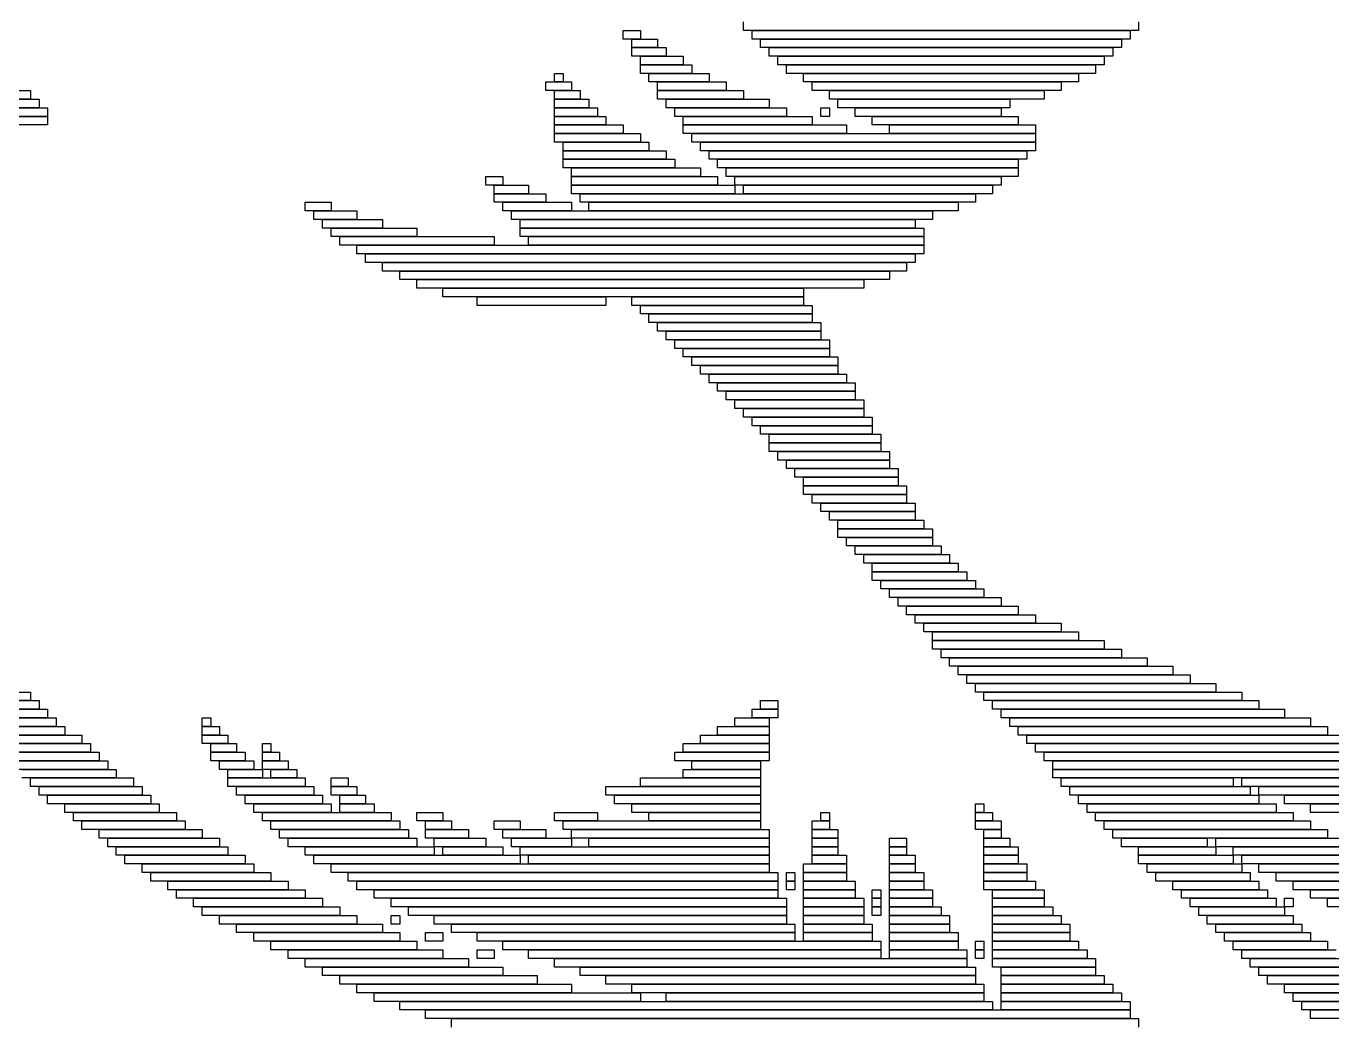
# Model space of a CAD drawing. Extents: x 278 to 746, y 302 to 723.
# Drawn here: x 489.5 to 641.5, y 404.5 to 520.5 of the extents above; entities that cross this region are included whole.
import ezdxf

# ---------------------------------------------------------------- set-up
doc = ezdxf.new("R2010")
doc.units = 0

msp = doc.modelspace()

# ---------------------------------------------------------------- linework, layer by layer
for p, q in [((559, 520), (561, 520)), ((559, 519), (559, 520)), ((561, 520), (561, 519)), ((573, 520), (573, 521)), ((619, 520), (573, 520)), ((574, 520), (618, 520)), ((574, 519), (574, 520)), ((618, 520), (618, 519)), ((619, 521), (619, 520)), ((561, 519), (559, 519)), ((560, 519), (563, 519)), ((560, 518), (560, 519)), ((563, 519), (563, 518)), ((618, 519), (574, 519)), ((575, 519), (617, 519)), ((575, 518), (575, 519)), ((617, 519), (617, 518)), ((563, 518), (560, 518)), ((560, 518), (564, 518)), ((560, 517), (560, 518)), ((564, 517), (560, 517)), ((561, 517), (566, 517)), ((561, 516), (561, 517)), ((564, 518), (564, 517)), ((566, 517), (566, 516)), ((617, 518), (575, 518)), ((576, 518), (616, 518)), ((576, 517), (576, 518)), ((616, 517), (576, 517)), ((577, 517), (615, 517)), ((577, 516), (577, 517)), ((615, 517), (615, 516)), ((616, 518), (616, 517)), ((566, 516), (561, 516)), ((561, 516), (567, 516)), ((561, 515), (561, 516)), ((567, 516), (567, 515)), ((615, 516), (577, 516)), ((578, 516), (614, 516)), ((578, 515), (578, 516)), ((614, 516), (614, 515)), ((550, 514), (553, 514)), ((550, 513), (550, 514)), ((551, 515), (552, 515)), ((551, 514), (551, 515)), ((552, 514), (551, 514)), ((552, 515), (552, 514)), ((553, 514), (553, 513)), ((567, 515), (561, 515)), ((562, 515), (569, 515)), ((562, 514), (562, 515)), ((569, 514), (562, 514)), ((563, 514), (571, 514)), ((563, 513), (563, 514)), ((569, 515), (569, 514)), ((571, 514), (571, 513)), ((614, 515), (578, 515)), ((580, 515), (612, 515)), ((580, 514), (580, 515)), ((612, 514), (580, 514)), ((581, 514), (610, 514)), ((581, 513), (581, 514)), ((610, 514), (610, 513)), ((612, 515), (612, 514)), ((415, 513), (490, 513)), ((490, 513), (490, 512)), ((553, 513), (550, 513)), ((551, 513), (554, 513)), ((551, 512), (551, 513)), ((554, 513), (554, 512)), ((571, 513), (563, 513)), ((563, 513), (573, 513)), ((563, 512), (563, 513)), ((573, 513), (573, 512)), ((610, 513), (581, 513)), ((583, 513), (608, 513)), ((583, 512), (583, 513)), ((608, 513), (608, 512)), ((490, 512), (415, 512)), ((416, 512), (491, 512)), ((491, 511), (416, 511)), ((418, 511), (492, 511)), ((491, 512), (491, 511)), ((492, 511), (492, 510)), ((554, 512), (551, 512)), ((551, 512), (555, 512)), ((551, 511), (551, 512)), ((555, 511), (551, 511)), ((551, 511), (556, 511)), ((551, 510), (551, 511)), ((555, 512), (555, 511)), ((556, 511), (556, 510)), ((573, 512), (563, 512)), ((564, 512), (576, 512)), ((564, 511), (564, 512)), ((576, 511), (564, 511)), ((565, 511), (578, 511)), ((565, 510), (565, 511)), ((576, 512), (576, 511)), ((578, 511), (578, 510)), ((582, 511), (583, 511)), ((582, 510), (582, 511)), ((608, 512), (583, 512)), ((583, 511), (583, 510)), ((584, 512), (604, 512)), ((584, 511), (584, 512)), ((604, 511), (584, 511)), ((586, 511), (603, 511)), ((586, 510), (586, 511)), ((603, 511), (603, 510)), ((604, 512), (604, 511)), ((492, 510), (418, 510)), ((420, 510), (492, 510)), ((492, 510), (492, 509)), ((556, 510), (551, 510)), ((551, 510), (557, 510)), ((551, 509), (551, 510)), ((557, 510), (557, 509)), ((578, 510), (565, 510)), ((566, 510), (581, 510)), ((566, 509), (566, 510)), ((581, 510), (581, 509)), ((583, 510), (582, 510)), ((603, 510), (586, 510)), ((588, 510), (605, 510)), ((588, 509), (588, 510)), ((605, 510), (605, 509)), ((492, 509), (420, 509)), ((557, 509), (551, 509)), ((551, 509), (559, 509)), ((551, 508), (551, 509)), ((559, 508), (551, 508)), ((551, 508), (561, 508)), ((551, 507), (551, 508)), ((559, 509), (559, 508)), ((561, 508), (561, 507)), ((581, 509), (566, 509)), ((566, 509), (585, 509)), ((566, 508), (566, 509)), ((585, 508), (566, 508)), ((567, 508), (607, 508)), ((567, 507), (567, 508)), ((585, 509), (585, 508)), ((605, 509), (588, 509)), ((590, 509), (607, 509)), ((590, 508), (590, 509)), ((607, 508), (590, 508)), ((607, 509), (607, 508)), ((607, 508), (607, 507)), ((561, 507), (551, 507)), ((552, 507), (562, 507)), ((552, 506), (552, 507)), ((562, 507), (562, 506)), ((607, 507), (567, 507)), ((568, 507), (607, 507)), ((568, 506), (568, 507)), ((607, 507), (607, 506)), ((562, 506), (552, 506)), ((552, 506), (564, 506)), ((552, 505), (552, 506)), ((564, 505), (552, 505)), ((552, 505), (565, 505)), ((552, 504), (552, 505)), ((564, 506), (564, 505)), ((565, 505), (565, 504)), ((607, 506), (568, 506)), ((569, 506), (606, 506)), ((569, 505), (569, 506)), ((606, 505), (569, 505)), ((570, 505), (605, 505)), ((570, 504), (570, 505)), ((605, 505), (605, 504)), ((606, 506), (606, 505)), ((565, 504), (552, 504)), ((553, 504), (568, 504)), ((553, 503), (553, 504)), ((568, 504), (568, 503)), ((605, 504), (570, 504)), ((571, 504), (605, 504)), ((571, 503), (571, 504)), ((605, 504), (605, 503)), ((543, 503), (545, 503)), ((543, 502), (543, 503)), ((545, 502), (543, 502)), ((544, 502), (548, 502)), ((544, 501), (544, 502)), ((545, 503), (545, 502)), ((548, 502), (548, 501)), ((568, 503), (553, 503)), ((553, 503), (570, 503)), ((553, 502), (553, 503)), ((570, 502), (553, 502)), ((553, 502), (572, 502)), ((553, 501), (553, 502)), ((570, 503), (570, 502)), ((605, 503), (571, 503)), ((572, 503), (603, 503)), ((572, 502), (572, 503)), ((603, 502), (572, 502)), ((572, 502), (572, 501)), ((573, 502), (602, 502)), ((573, 501), (573, 502)), ((602, 502), (602, 501)), ((603, 503), (603, 502)), ((548, 501), (544, 501)), ((544, 501), (550, 501)), ((544, 500), (544, 501)), ((550, 501), (550, 500)), ((572, 501), (553, 501)), ((554, 501), (600, 501)), ((554, 500), (554, 501)), ((602, 501), (573, 501)), ((600, 501), (600, 500)), ((522, 500), (525, 500)), ((522, 499), (522, 500)), ((525, 499), (522, 499)), ((523, 499), (528, 499)), ((523, 498), (523, 499)), ((525, 500), (525, 499)), ((528, 499), (528, 498)), ((550, 500), (544, 500)), ((545, 500), (553, 500)), ((545, 499), (545, 500)), ((553, 499), (545, 499)), ((546, 499), (595, 499)), ((546, 498), (546, 499)), ((553, 500), (553, 499)), ((600, 500), (554, 500)), ((555, 500), (598, 500)), ((555, 499), (555, 500)), ((598, 499), (555, 499)), ((595, 499), (595, 498)), ((598, 500), (598, 499)), ((528, 498), (523, 498)), ((524, 498), (531, 498)), ((524, 497), (524, 498)), ((531, 498), (531, 497)), ((595, 498), (546, 498)), ((547, 498), (593, 498)), ((547, 497), (547, 498)), ((593, 498), (593, 497)), ((531, 497), (524, 497)), ((525, 497), (535, 497)), ((525, 496), (525, 497)), ((535, 496), (525, 496)), ((526, 496), (544, 496)), ((526, 495), (526, 496)), ((535, 497), (535, 496)), ((544, 496), (544, 495)), ((593, 497), (547, 497)), ((547, 497), (594, 497)), ((547, 496), (547, 497)), ((594, 496), (547, 496)), ((548, 496), (594, 496)), ((548, 495), (548, 496)), ((594, 497), (594, 496)), ((594, 496), (594, 495)), ((544, 495), (526, 495)), ((528, 495), (594, 495)), ((528, 494), (528, 495)), ((594, 494), (528, 494)), ((529, 494), (593, 494)), ((529, 493), (529, 494)), ((594, 495), (548, 495)), ((593, 494), (593, 493)), ((594, 495), (594, 494)), ((593, 493), (529, 493)), ((531, 493), (592, 493)), ((531, 492), (531, 493)), ((592, 493), (592, 492)), ((592, 492), (531, 492)), ((533, 492), (590, 492)), ((533, 491), (533, 492)), ((590, 491), (533, 491)), ((535, 491), (587, 491)), ((535, 490), (535, 491)), ((587, 491), (587, 490)), ((590, 492), (590, 491)), ((587, 490), (535, 490)), ((538, 490), (580, 490)), ((538, 489), (538, 490)), ((580, 490), (580, 489)), ((580, 489), (538, 489)), ((542, 489), (557, 489)), ((542, 488), (542, 489)), ((557, 488), (542, 488)), ((557, 489), (557, 488)), ((560, 489), (580, 489)), ((560, 488), (560, 489)), ((580, 488), (560, 488)), ((561, 488), (581, 488)), ((561, 487), (561, 488)), ((580, 489), (580, 488)), ((581, 488), (581, 487)), ((581, 487), (561, 487)), ((562, 487), (581, 487)), ((562, 486), (562, 487)), ((581, 487), (581, 486)), ((581, 486), (562, 486)), ((563, 486), (582, 486)), ((563, 485), (563, 486)), ((582, 485), (563, 485)), ((564, 485), (582, 485)), ((564, 484), (564, 485)), ((582, 486), (582, 485)), ((582, 485), (582, 484)), ((582, 484), (564, 484)), ((565, 484), (583, 484)), ((565, 483), (565, 484)), ((583, 484), (583, 483)), ((583, 483), (565, 483)), ((566, 483), (583, 483)), ((566, 482), (566, 483)), ((583, 482), (566, 482)), ((567, 482), (584, 482)), ((567, 481), (567, 482)), ((583, 483), (583, 482)), ((584, 482), (584, 481)), ((584, 481), (567, 481)), ((568, 481), (584, 481)), ((568, 480), (568, 481)), ((584, 481), (584, 480)), ((584, 480), (568, 480)), ((569, 480), (585, 480)), ((569, 479), (569, 480)), ((585, 479), (569, 479)), ((570, 479), (586, 479)), ((570, 478), (570, 479)), ((585, 480), (585, 479)), ((586, 479), (586, 478)), ((586, 478), (570, 478)), ((571, 478), (586, 478)), ((571, 477), (571, 478)), ((586, 478), (586, 477)), ((586, 477), (571, 477)), ((572, 477), (587, 477)), ((572, 476), (572, 477)), ((587, 476), (572, 476)), ((573, 476), (587, 476)), ((573, 475), (573, 476)), ((587, 477), (587, 476)), ((587, 476), (587, 475)), ((587, 475), (573, 475)), ((574, 475), (588, 475)), ((574, 474), (574, 475)), ((588, 475), (588, 474)), ((588, 474), (574, 474)), ((575, 474), (588, 474)), ((575, 473), (575, 474)), ((588, 473), (575, 473)), ((576, 473), (589, 473)), ((576, 472), (576, 473)), ((588, 474), (588, 473)), ((589, 473), (589, 472)), ((589, 472), (576, 472)), ((576, 472), (589, 472)), ((576, 471), (576, 472)), ((589, 472), (589, 471)), ((589, 471), (576, 471)), ((577, 471), (590, 471)), ((577, 470), (577, 471)), ((590, 470), (577, 470)), ((578, 470), (590, 470)), ((578, 469), (578, 470)), ((590, 471), (590, 470)), ((590, 470), (590, 469)), ((590, 469), (578, 469)), ((579, 469), (591, 469)), ((579, 468), (579, 469)), ((591, 469), (591, 468)), ((591, 468), (579, 468)), ((580, 468), (591, 468)), ((580, 467), (580, 468)), ((591, 467), (580, 467)), ((580, 467), (592, 467)), ((580, 466), (580, 467)), ((591, 468), (591, 467)), ((592, 467), (592, 466)), ((592, 466), (580, 466)), ((581, 466), (592, 466)), ((581, 465), (581, 466)), ((592, 466), (592, 465)), ((592, 465), (581, 465)), ((582, 465), (593, 465)), ((582, 464), (582, 465)), ((593, 464), (582, 464)), ((583, 464), (593, 464)), ((583, 463), (583, 464)), ((593, 465), (593, 464)), ((593, 464), (593, 463)), ((593, 463), (583, 463)), ((584, 463), (594, 463)), ((584, 462), (584, 463)), ((594, 463), (594, 462)), ((594, 462), (584, 462)), ((584, 462), (595, 462)), ((584, 461), (584, 462)), ((595, 461), (584, 461)), ((585, 461), (595, 461)), ((585, 460), (585, 461)), ((595, 462), (595, 461)), ((595, 461), (595, 460)), ((595, 460), (585, 460)), ((586, 460), (596, 460)), ((586, 459), (586, 460)), ((596, 460), (596, 459)), ((596, 459), (586, 459)), ((587, 459), (597, 459)), ((587, 458), (587, 459)), ((597, 458), (587, 458)), ((588, 458), (598, 458)), ((588, 457), (588, 458)), ((597, 459), (597, 458)), ((598, 458), (598, 457)), ((598, 457), (588, 457)), ((588, 457), (599, 457)), ((588, 456), (588, 457)), ((599, 456), (588, 456)), ((589, 456), (600, 456)), ((589, 455), (589, 456)), ((599, 457), (599, 456)), ((600, 456), (600, 455)), ((600, 455), (589, 455)), ((590, 455), (601, 455)), ((590, 454), (590, 455)), ((601, 455), (601, 454)), ((601, 454), (590, 454)), ((591, 454), (603, 454)), ((591, 453), (591, 454)), ((603, 453), (591, 453)), ((592, 453), (605, 453)), ((592, 452), (592, 453)), ((603, 454), (603, 453)), ((605, 453), (605, 452)), ((605, 452), (592, 452)), ((593, 452), (607, 452)), ((593, 451), (593, 452)), ((607, 452), (607, 451)), ((607, 451), (593, 451)), ((594, 451), (610, 451)), ((594, 450), (594, 451)), ((610, 450), (594, 450)), ((595, 450), (612, 450)), ((595, 449), (595, 450)), ((610, 451), (610, 450)), ((612, 450), (612, 449)), ((612, 449), (595, 449)), ((595, 449), (615, 449)), ((595, 448), (595, 449)), ((615, 449), (615, 448)), ((615, 448), (595, 448)), ((596, 448), (617, 448)), ((596, 447), (596, 448)), ((617, 447), (596, 447)), ((597, 447), (620, 447)), ((597, 446), (597, 447)), ((617, 448), (617, 447)), ((620, 447), (620, 446)), ((620, 446), (597, 446)), ((598, 446), (623, 446)), ((598, 445), (598, 446)), ((623, 446), (623, 445)), ((623, 445), (598, 445)), ((599, 445), (625, 445)), ((599, 444), (599, 445)), ((625, 444), (599, 444)), ((600, 444), (628, 444)), ((600, 443), (600, 444)), ((625, 445), (625, 444)), ((628, 444), (628, 443)), ((480, 443), (490, 443)), ((490, 443), (490, 442)), ((628, 443), (600, 443)), ((601, 443), (631, 443)), ((601, 442), (601, 443)), ((631, 443), (631, 442)), ((490, 442), (480, 442)), ((481, 442), (491, 442)), ((491, 441), (481, 441)), ((482, 441), (492, 441)), ((491, 442), (491, 441)), ((492, 441), (492, 440)), ((574, 441), (577, 441)), ((574, 440), (574, 441)), ((575, 442), (577, 442)), ((575, 441), (575, 442)), ((577, 441), (575, 441)), ((577, 442), (577, 441)), ((577, 441), (577, 440)), ((631, 442), (601, 442)), ((602, 442), (633, 442)), ((602, 441), (602, 442)), ((633, 441), (602, 441)), ((603, 441), (636, 441)), ((603, 440), (603, 441)), ((633, 442), (633, 441)), ((636, 441), (636, 440)), ((492, 440), (482, 440)), ((483, 440), (493, 440)), ((493, 440), (493, 439)), ((510, 440), (511, 440)), ((510, 439), (510, 440)), ((511, 440), (511, 439)), ((572, 440), (576, 440)), ((572, 439), (572, 440)), ((577, 440), (574, 440)), ((576, 440), (576, 439)), ((636, 440), (603, 440)), ((604, 440), (639, 440)), ((604, 439), (604, 440)), ((639, 440), (639, 439)), ((493, 439), (483, 439)), ((484, 439), (494, 439)), ((494, 438), (484, 438)), ((484, 438), (496, 438)), ((494, 439), (494, 438)), ((496, 438), (496, 437)), ((511, 439), (510, 439)), ((510, 439), (512, 439)), ((510, 438), (510, 439)), ((512, 438), (510, 438)), ((510, 438), (513, 438)), ((510, 437), (510, 438)), ((512, 439), (512, 438)), ((513, 438), (513, 437)), ((568, 438), (576, 438)), ((568, 437), (568, 438)), ((570, 439), (576, 439)), ((570, 438), (570, 439)), ((576, 438), (570, 438)), ((576, 439), (572, 439)), ((576, 439), (576, 438)), ((576, 438), (576, 437)), ((639, 439), (604, 439)), ((605, 439), (641, 439)), ((605, 438), (605, 439)), ((641, 438), (605, 438)), ((606, 438), (644, 438)), ((606, 437), (606, 438)), ((641, 439), (641, 438)), ((496, 437), (484, 437)), ((485, 437), (497, 437)), ((497, 437), (497, 436)), ((513, 437), (510, 437)), ((511, 437), (514, 437)), ((511, 436), (511, 437)), ((514, 437), (514, 436)), ((517, 437), (518, 437)), ((517, 436), (517, 437)), ((518, 437), (518, 436)), ((566, 437), (576, 437)), ((566, 436), (566, 437)), ((576, 437), (568, 437)), ((576, 437), (576, 436)), ((644, 437), (606, 437)), ((607, 437), (646, 437)), ((607, 436), (607, 437)), ((497, 436), (485, 436)), ((487, 436), (498, 436)), ((498, 435), (487, 435)), ((488, 435), (499, 435)), ((498, 436), (498, 435)), ((499, 435), (499, 434)), ((514, 436), (511, 436)), ((511, 436), (515, 436)), ((511, 435), (511, 436)), ((515, 435), (511, 435)), ((512, 435), (516, 435)), ((512, 434), (512, 435)), ((515, 436), (515, 435)), ((516, 435), (516, 434)), ((518, 436), (517, 436)), ((517, 436), (519, 436)), ((517, 435), (517, 436)), ((519, 435), (517, 435)), ((517, 435), (520, 435)), ((517, 434), (517, 435)), ((519, 436), (519, 435)), ((520, 435), (520, 434)), ((565, 436), (576, 436)), ((565, 435), (565, 436)), ((576, 435), (565, 435)), ((576, 436), (566, 436)), ((567, 435), (575, 435)), ((567, 434), (567, 435)), ((575, 435), (575, 434)), ((576, 436), (576, 435)), ((646, 436), (607, 436)), ((608, 436), (649, 436)), ((608, 435), (608, 436)), ((649, 435), (608, 435)), ((609, 435), (651, 435)), ((609, 434), (609, 435)), ((499, 434), (488, 434)), ((489, 434), (500, 434)), ((500, 434), (500, 433)), ((516, 434), (512, 434)), ((513, 434), (517, 434)), ((513, 433), (513, 434)), ((520, 434), (517, 434)), ((517, 434), (517, 433)), ((518, 434), (521, 434)), ((518, 433), (518, 434)), ((521, 434), (521, 433)), ((566, 434), (575, 434)), ((566, 433), (566, 434)), ((575, 434), (567, 434)), ((575, 434), (575, 433)), ((651, 434), (609, 434)), ((609, 434), (654, 434)), ((609, 433), (609, 434)), ((500, 433), (489, 433)), ((490, 433), (502, 433)), ((490, 432), (490, 433)), ((502, 432), (490, 432)), ((491, 432), (503, 432)), ((491, 431), (491, 432)), ((502, 433), (502, 432)), ((503, 432), (503, 431)), ((517, 433), (513, 433)), ((513, 433), (522, 433)), ((513, 432), (513, 433)), ((522, 432), (513, 432)), ((514, 432), (523, 432)), ((514, 431), (514, 432)), ((521, 433), (518, 433)), ((522, 433), (522, 432)), ((523, 432), (523, 431)), ((525, 433), (527, 433)), ((525, 432), (525, 433)), ((527, 432), (525, 432)), ((525, 432), (528, 432)), ((525, 431), (525, 432)), ((527, 433), (527, 432)), ((528, 432), (528, 431)), ((557, 432), (575, 432)), ((557, 431), (557, 432)), ((561, 433), (575, 433)), ((561, 432), (561, 433)), ((575, 432), (561, 432)), ((575, 433), (566, 433)), ((575, 433), (575, 432)), ((575, 432), (575, 431)), ((654, 433), (609, 433)), ((610, 433), (630, 433)), ((610, 432), (610, 433)), ((630, 432), (610, 432)), ((611, 432), (632, 432)), ((611, 431), (611, 432)), ((630, 433), (630, 432)), ((631, 433), (656, 433)), ((631, 432), (631, 433)), ((656, 432), (631, 432)), ((632, 432), (632, 431)), ((633, 432), (659, 432)), ((633, 431), (633, 432)), ((503, 431), (491, 431)), ((492, 431), (504, 431)), ((492, 430), (492, 431)), ((504, 431), (504, 430)), ((523, 431), (514, 431)), ((515, 431), (524, 431)), ((515, 430), (515, 431)), ((524, 431), (524, 430)), ((528, 431), (525, 431)), ((526, 431), (529, 431)), ((526, 430), (526, 431)), ((529, 431), (529, 430)), ((575, 431), (557, 431)), ((558, 431), (575, 431)), ((558, 430), (558, 431)), ((575, 431), (575, 430)), ((632, 431), (611, 431)), ((612, 431), (633, 431)), ((612, 430), (612, 431)), ((659, 431), (633, 431)), ((633, 431), (633, 430)), ((636, 431), (661, 431)), ((636, 430), (636, 431)), ((504, 430), (492, 430)), ((494, 430), (505, 430)), ((494, 429), (494, 430)), ((505, 429), (494, 429)), ((495, 429), (507, 429)), ((495, 428), (495, 429)), ((505, 430), (505, 429)), ((507, 429), (507, 428)), ((524, 430), (515, 430)), ((516, 430), (525, 430)), ((516, 429), (516, 430)), ((525, 429), (516, 429)), ((517, 429), (532, 429)), ((517, 428), (517, 429)), ((525, 430), (525, 429)), ((529, 430), (526, 430)), ((526, 430), (530, 430)), ((526, 429), (526, 430)), ((530, 429), (526, 429)), ((530, 430), (530, 429)), ((532, 429), (532, 428)), ((535, 429), (538, 429)), ((535, 428), (535, 429)), ((538, 429), (538, 428)), ((551, 429), (556, 429)), ((551, 428), (551, 429)), ((556, 429), (556, 428)), ((575, 430), (558, 430)), ((560, 430), (575, 430)), ((560, 429), (560, 430)), ((575, 429), (560, 429)), ((562, 429), (575, 429)), ((562, 428), (562, 429)), ((575, 430), (575, 429)), ((575, 429), (575, 428)), ((582, 429), (583, 429)), ((582, 428), (582, 429)), ((583, 429), (583, 428)), ((600, 430), (601, 430)), ((600, 429), (600, 430)), ((601, 429), (600, 429)), ((600, 429), (602, 429)), ((600, 428), (600, 429)), ((601, 430), (601, 429)), ((602, 429), (602, 428)), ((633, 430), (612, 430)), ((613, 430), (635, 430)), ((613, 429), (613, 430)), ((635, 429), (613, 429)), ((614, 429), (637, 429)), ((614, 428), (614, 429)), ((635, 430), (635, 429)), ((661, 430), (636, 430)), ((637, 429), (637, 428)), ((639, 430), (664, 430)), ((639, 429), (639, 430)), ((664, 429), (639, 429)), ((507, 428), (495, 428)), ((496, 428), (508, 428)), ((496, 427), (496, 428)), ((508, 428), (508, 427)), ((532, 428), (517, 428)), ((518, 428), (533, 428)), ((518, 427), (518, 428)), ((533, 428), (533, 427)), ((538, 428), (535, 428)), ((536, 428), (539, 428)), ((536, 427), (536, 428)), ((539, 428), (539, 427)), ((544, 428), (547, 428)), ((544, 427), (544, 428)), ((547, 428), (547, 427)), ((556, 428), (551, 428)), ((552, 428), (575, 428)), ((552, 427), (552, 428)), ((575, 428), (562, 428)), ((575, 428), (575, 427)), ((581, 428), (583, 428)), ((581, 427), (581, 428)), ((583, 428), (582, 428)), ((583, 428), (583, 427)), ((602, 428), (600, 428)), ((600, 428), (603, 428)), ((600, 427), (600, 428)), ((603, 428), (603, 427)), ((637, 428), (614, 428)), ((615, 428), (639, 428)), ((615, 427), (615, 428)), ((639, 428), (639, 427)), ((508, 427), (496, 427)), ((498, 427), (510, 427)), ((498, 426), (498, 427)), ((510, 426), (498, 426)), ((499, 426), (512, 426)), ((499, 425), (499, 426)), ((510, 427), (510, 426)), ((512, 426), (512, 425)), ((533, 427), (518, 427)), ((519, 427), (534, 427)), ((519, 426), (519, 427)), ((534, 426), (519, 426)), ((520, 426), (535, 426)), ((520, 425), (520, 426)), ((534, 427), (534, 426)), ((535, 426), (535, 425)), ((539, 427), (536, 427)), ((536, 427), (541, 427)), ((536, 426), (536, 427)), ((541, 426), (536, 426)), ((537, 426), (543, 426)), ((537, 425), (537, 426)), ((541, 427), (541, 426)), ((543, 426), (543, 425)), ((547, 427), (544, 427)), ((545, 427), (550, 427)), ((545, 426), (545, 427)), ((550, 426), (545, 426)), ((546, 426), (553, 426)), ((546, 425), (546, 426)), ((550, 427), (550, 426)), ((575, 427), (552, 427)), ((553, 427), (576, 427)), ((553, 426), (553, 427)), ((576, 426), (553, 426)), ((553, 426), (553, 425)), ((555, 426), (576, 426)), ((555, 425), (555, 426)), ((576, 427), (576, 426)), ((576, 426), (576, 425)), ((583, 427), (581, 427)), ((581, 427), (584, 427)), ((581, 426), (581, 427)), ((584, 426), (581, 426)), ((581, 426), (584, 426)), ((581, 425), (581, 426)), ((584, 427), (584, 426)), ((584, 426), (584, 425)), ((590, 426), (592, 426)), ((590, 425), (590, 426)), ((592, 426), (592, 425)), ((603, 427), (600, 427)), ((601, 427), (603, 427)), ((601, 426), (601, 427)), ((603, 426), (601, 426)), ((601, 426), (604, 426)), ((601, 425), (601, 426)), ((603, 427), (603, 426)), ((604, 426), (604, 425)), ((639, 427), (615, 427)), ((616, 427), (641, 427)), ((616, 426), (616, 427)), ((641, 426), (616, 426)), ((617, 426), (627, 426)), ((617, 425), (617, 426)), ((627, 426), (627, 425)), ((628, 426), (643, 426)), ((628, 425), (628, 426)), ((641, 427), (641, 426)), ((512, 425), (499, 425)), ((500, 425), (513, 425)), ((500, 424), (500, 425)), ((513, 425), (513, 424)), ((535, 425), (520, 425)), ((522, 425), (537, 425)), ((522, 424), (522, 425)), ((543, 425), (537, 425)), ((537, 425), (537, 424)), ((538, 425), (545, 425)), ((538, 424), (538, 425)), ((545, 425), (545, 424)), ((553, 425), (546, 425)), ((547, 425), (576, 425)), ((547, 424), (547, 425)), ((576, 425), (555, 425)), ((576, 425), (576, 424)), ((584, 425), (581, 425)), ((581, 425), (584, 425)), ((581, 424), (581, 425)), ((584, 425), (584, 424)), ((592, 425), (590, 425)), ((590, 425), (592, 425)), ((590, 424), (590, 425)), ((592, 425), (592, 424)), ((604, 425), (601, 425)), ((601, 425), (605, 425)), ((601, 424), (601, 425)), ((605, 425), (605, 424)), ((627, 425), (617, 425)), ((619, 425), (628, 425)), ((619, 424), (619, 425)), ((643, 425), (628, 425)), ((628, 425), (628, 424)), ((630, 425), (644, 425)), ((630, 424), (630, 425)), ((513, 424), (500, 424)), ((501, 424), (515, 424)), ((501, 423), (501, 424)), ((515, 423), (501, 423)), ((503, 423), (516, 423)), ((503, 422), (503, 423)), ((515, 424), (515, 423)), ((516, 423), (516, 422)), ((537, 424), (522, 424)), ((523, 424), (547, 424)), ((523, 423), (523, 424)), ((547, 423), (523, 423)), ((525, 423), (576, 423)), ((525, 422), (525, 423)), ((545, 424), (538, 424)), ((576, 424), (547, 424)), ((547, 424), (547, 423)), ((548, 424), (576, 424)), ((548, 423), (548, 424)), ((576, 423), (548, 423)), ((576, 424), (576, 423)), ((576, 423), (576, 422)), ((580, 423), (585, 423)), ((580, 422), (580, 423)), ((584, 424), (581, 424)), ((581, 424), (585, 424)), ((581, 423), (581, 424)), ((585, 423), (581, 423)), ((585, 424), (585, 423)), ((585, 423), (585, 422)), ((592, 424), (590, 424)), ((590, 424), (593, 424)), ((590, 423), (590, 424)), ((593, 423), (590, 423)), ((590, 423), (593, 423)), ((590, 422), (590, 423)), ((593, 424), (593, 423)), ((593, 423), (593, 422)), ((605, 424), (601, 424)), ((601, 424), (605, 424)), ((601, 423), (601, 424)), ((605, 423), (601, 423)), ((601, 423), (606, 423)), ((601, 422), (601, 423)), ((605, 424), (605, 423)), ((606, 423), (606, 422)), ((628, 424), (619, 424)), ((619, 424), (630, 424)), ((619, 423), (619, 424)), ((630, 423), (619, 423)), ((620, 423), (631, 423)), ((620, 422), (620, 423)), ((644, 424), (630, 424)), ((630, 424), (630, 423)), ((631, 424), (646, 424)), ((631, 423), (631, 424)), ((646, 423), (631, 423)), ((631, 423), (631, 422)), ((633, 423), (648, 423)), ((633, 422), (633, 423)), ((516, 422), (503, 422)), ((504, 422), (518, 422)), ((504, 421), (504, 422)), ((518, 422), (518, 421)), ((576, 422), (525, 422)), ((527, 422), (577, 422)), ((527, 421), (527, 422)), ((577, 422), (577, 421)), ((578, 422), (579, 422)), ((578, 421), (578, 422)), ((579, 422), (579, 421)), ((585, 422), (580, 422)), ((580, 422), (585, 422)), ((580, 421), (580, 422)), ((585, 422), (585, 421)), ((593, 422), (590, 422)), ((590, 422), (594, 422)), ((590, 421), (590, 422)), ((594, 422), (594, 421)), ((606, 422), (601, 422)), ((601, 422), (606, 422)), ((601, 421), (601, 422)), ((606, 422), (606, 421)), ((631, 422), (620, 422)), ((621, 422), (632, 422)), ((621, 421), (621, 422)), ((632, 422), (632, 421)), ((648, 422), (633, 422)), ((635, 422), (650, 422)), ((635, 421), (635, 422)), ((518, 421), (504, 421)), ((506, 421), (520, 421)), ((506, 420), (506, 421)), ((520, 420), (506, 420)), ((507, 420), (522, 420)), ((507, 419), (507, 420)), ((520, 421), (520, 420)), ((522, 420), (522, 419)), ((577, 421), (527, 421)), ((528, 421), (577, 421)), ((528, 420), (528, 421)), ((577, 420), (528, 420)), ((530, 420), (577, 420)), ((530, 419), (530, 420)), ((577, 421), (577, 420)), ((577, 420), (577, 419)), ((579, 421), (578, 421)), ((578, 421), (579, 421)), ((578, 420), (578, 421)), ((579, 420), (578, 420)), ((579, 421), (579, 420)), ((585, 421), (580, 421)), ((580, 421), (586, 421)), ((580, 420), (580, 421)), ((586, 420), (580, 420)), ((580, 420), (586, 420)), ((580, 419), (580, 420)), ((586, 421), (586, 420)), ((586, 420), (586, 419)), ((588, 420), (589, 420)), ((588, 419), (588, 420)), ((589, 420), (589, 419)), ((594, 421), (590, 421)), ((590, 421), (594, 421)), ((590, 420), (590, 421)), ((594, 420), (590, 420)), ((590, 420), (595, 420)), ((590, 419), (590, 420)), ((594, 421), (594, 420)), ((595, 420), (595, 419)), ((606, 421), (601, 421)), ((601, 421), (607, 421)), ((601, 420), (601, 421)), ((607, 420), (601, 420)), ((602, 420), (608, 420)), ((602, 419), (602, 420)), ((607, 421), (607, 420)), ((608, 420), (608, 419)), ((632, 421), (621, 421)), ((623, 421), (633, 421)), ((623, 420), (623, 421)), ((633, 420), (623, 420)), ((624, 420), (634, 420)), ((624, 419), (624, 420)), ((633, 421), (633, 420)), ((634, 420), (634, 419)), ((650, 421), (635, 421)), ((637, 421), (652, 421)), ((637, 420), (637, 421)), ((652, 420), (637, 420)), ((639, 420), (654, 420)), ((639, 419), (639, 420)), ((522, 419), (507, 419)), ((509, 419), (524, 419)), ((509, 418), (509, 419)), ((524, 418), (509, 418)), ((510, 418), (526, 418)), ((510, 417), (510, 418)), ((524, 419), (524, 418)), ((526, 418), (526, 417)), ((577, 419), (530, 419)), ((532, 419), (578, 419)), ((532, 418), (532, 419)), ((578, 418), (532, 418)), ((534, 418), (578, 418)), ((534, 417), (534, 418)), ((578, 419), (578, 418)), ((578, 418), (578, 417)), ((586, 419), (580, 419)), ((580, 419), (587, 419)), ((580, 418), (580, 419)), ((587, 418), (580, 418)), ((580, 418), (587, 418)), ((580, 417), (580, 418)), ((587, 419), (587, 418)), ((587, 418), (587, 417)), ((589, 419), (588, 419)), ((588, 419), (589, 419)), ((588, 418), (588, 419)), ((589, 418), (588, 418)), ((588, 418), (589, 418)), ((588, 417), (588, 418)), ((589, 419), (589, 418)), ((589, 418), (589, 417)), ((595, 419), (590, 419)), ((590, 419), (595, 419)), ((590, 418), (590, 419)), ((595, 418), (590, 418)), ((590, 418), (596, 418)), ((590, 417), (590, 418)), ((595, 419), (595, 418)), ((596, 418), (596, 417)), ((608, 419), (602, 419)), ((602, 419), (608, 419)), ((602, 418), (602, 419)), ((608, 418), (602, 418)), ((602, 418), (609, 418)), ((602, 417), (602, 418)), ((608, 419), (608, 418)), ((609, 418), (609, 417)), ((634, 419), (624, 419)), ((625, 419), (635, 419)), ((625, 418), (625, 419)), ((635, 418), (625, 418)), ((626, 418), (636, 418)), ((626, 417), (626, 418)), ((635, 419), (635, 418)), ((636, 419), (637, 419)), ((636, 418), (636, 419)), ((637, 418), (636, 418)), ((636, 418), (636, 417)), ((637, 419), (637, 418)), ((654, 419), (639, 419)), ((641, 419), (656, 419)), ((641, 418), (641, 419)), ((656, 418), (641, 418)), ((526, 417), (510, 417)), ((512, 417), (528, 417)), ((512, 416), (512, 417)), ((528, 417), (528, 416)), ((532, 417), (533, 417)), ((532, 416), (532, 417)), ((533, 417), (533, 416)), ((578, 417), (534, 417)), ((537, 417), (578, 417)), ((537, 416), (537, 417)), ((578, 417), (578, 416)), ((587, 417), (580, 417)), ((580, 417), (587, 417)), ((580, 416), (580, 417)), ((587, 417), (587, 416)), ((589, 417), (588, 417)), ((596, 417), (590, 417)), ((590, 417), (597, 417)), ((590, 416), (590, 417)), ((597, 417), (597, 416)), ((609, 417), (602, 417)), ((602, 417), (610, 417)), ((602, 416), (602, 417)), ((610, 417), (610, 416)), ((636, 417), (626, 417)), ((627, 417), (637, 417)), ((627, 416), (627, 417)), ((637, 417), (637, 416)), ((528, 416), (512, 416)), ((514, 416), (531, 416)), ((514, 415), (514, 416)), ((531, 415), (514, 415)), ((516, 415), (533, 415)), ((516, 414), (516, 415)), ((531, 416), (531, 415)), ((533, 416), (532, 416)), ((533, 415), (533, 414)), ((536, 415), (538, 415)), ((536, 414), (536, 415)), ((578, 416), (537, 416)), ((538, 415), (538, 414)), ((539, 416), (579, 416)), ((539, 415), (539, 416)), ((579, 415), (539, 415)), ((542, 415), (579, 415)), ((542, 414), (542, 415)), ((579, 416), (579, 415)), ((579, 415), (579, 414)), ((587, 416), (580, 416)), ((580, 416), (588, 416)), ((580, 415), (580, 416)), ((588, 415), (580, 415)), ((580, 415), (588, 415)), ((580, 414), (580, 415)), ((588, 416), (588, 415)), ((588, 415), (588, 414)), ((597, 416), (590, 416)), ((590, 416), (597, 416)), ((590, 415), (590, 416)), ((597, 415), (590, 415)), ((590, 415), (598, 415)), ((590, 414), (590, 415)), ((597, 416), (597, 415)), ((598, 415), (598, 414)), ((610, 416), (602, 416)), ((602, 416), (611, 416)), ((602, 415), (602, 416)), ((611, 415), (602, 415)), ((602, 415), (611, 415)), ((602, 414), (602, 415)), ((611, 416), (611, 415)), ((611, 415), (611, 414)), ((637, 416), (627, 416)), ((628, 416), (638, 416)), ((628, 415), (628, 416)), ((638, 415), (628, 415)), ((629, 415), (639, 415)), ((629, 414), (629, 415)), ((638, 416), (638, 415)), ((639, 415), (639, 414)), ((533, 414), (516, 414)), ((518, 414), (535, 414)), ((518, 413), (518, 414)), ((535, 414), (535, 413)), ((538, 414), (536, 414)), ((579, 414), (542, 414)), ((545, 414), (589, 414)), ((545, 413), (545, 414)), ((588, 414), (580, 414)), ((589, 414), (589, 413)), ((598, 414), (590, 414)), ((590, 414), (598, 414)), ((590, 413), (590, 414)), ((598, 414), (598, 413)), ((600, 414), (601, 414)), ((600, 413), (600, 414)), ((601, 414), (601, 413)), ((611, 414), (602, 414)), ((602, 414), (612, 414)), ((602, 413), (602, 414)), ((612, 414), (612, 413)), ((639, 414), (629, 414)), ((630, 414), (641, 414)), ((630, 413), (630, 414)), ((641, 414), (641, 413)), ((535, 413), (518, 413)), ((520, 413), (538, 413)), ((520, 412), (520, 413)), ((538, 412), (520, 412)), ((522, 412), (541, 412)), ((522, 411), (522, 412)), ((538, 413), (538, 412)), ((541, 412), (541, 411)), ((542, 413), (544, 413)), ((542, 412), (542, 413)), ((544, 412), (542, 412)), ((544, 413), (544, 412)), ((589, 413), (545, 413)), ((548, 413), (589, 413)), ((548, 412), (548, 413)), ((589, 412), (548, 412)), ((551, 412), (599, 412)), ((551, 411), (551, 412)), ((589, 413), (589, 412)), ((598, 413), (590, 413)), ((590, 413), (599, 413)), ((590, 412), (590, 413)), ((599, 412), (590, 412)), ((599, 413), (599, 412)), ((599, 412), (599, 411)), ((601, 413), (600, 413)), ((600, 413), (601, 413)), ((600, 412), (600, 413)), ((601, 412), (600, 412)), ((601, 413), (601, 412)), ((612, 413), (602, 413)), ((602, 413), (613, 413)), ((602, 412), (602, 413)), ((613, 412), (602, 412)), ((602, 412), (614, 412)), ((602, 411), (602, 412)), ((613, 413), (613, 412)), ((614, 412), (614, 411)), ((641, 413), (630, 413)), ((631, 413), (642, 413)), ((631, 412), (631, 413)), ((642, 412), (631, 412)), ((632, 412), (643, 412)), ((632, 411), (632, 412)), ((541, 411), (522, 411)), ((524, 411), (545, 411)), ((524, 410), (524, 411)), ((545, 411), (545, 410)), ((599, 411), (551, 411)), ((554, 411), (600, 411)), ((554, 410), (554, 411)), ((600, 411), (600, 410)), ((614, 411), (602, 411)), ((603, 411), (614, 411)), ((603, 410), (603, 411)), ((614, 411), (614, 410)), ((643, 411), (632, 411)), ((633, 411), (644, 411)), ((633, 410), (633, 411)), ((545, 410), (524, 410)), ((526, 410), (549, 410)), ((526, 409), (526, 410)), ((549, 409), (526, 409)), ((528, 409), (553, 409)), ((528, 408), (528, 409)), ((549, 410), (549, 409)), ((553, 409), (553, 408)), ((600, 410), (554, 410)), ((557, 410), (600, 410)), ((557, 409), (557, 410)), ((600, 409), (557, 409)), ((560, 409), (601, 409)), ((560, 408), (560, 409)), ((600, 410), (600, 409)), ((601, 409), (601, 408)), ((614, 410), (603, 410)), ((603, 410), (615, 410)), ((603, 409), (603, 410)), ((615, 409), (603, 409)), ((603, 409), (616, 409)), ((603, 408), (603, 409)), ((615, 410), (615, 409)), ((616, 409), (616, 408)), ((644, 410), (633, 410)), ((634, 410), (645, 410)), ((634, 409), (634, 410)), ((645, 409), (634, 409)), ((636, 409), (647, 409)), ((636, 408), (636, 409)), ((553, 408), (528, 408)), ((530, 408), (561, 408)), ((530, 407), (530, 408)), ((601, 408), (560, 408)), ((561, 408), (561, 407)), ((564, 408), (601, 408)), ((564, 407), (564, 408)), ((601, 408), (601, 407)), ((616, 408), (603, 408)), ((603, 408), (617, 408)), ((603, 407), (603, 408)), ((617, 408), (617, 407)), ((647, 408), (636, 408)), ((637, 408), (648, 408)), ((637, 407), (637, 408)), ((561, 407), (530, 407)), ((533, 407), (602, 407)), ((533, 406), (533, 407)), ((602, 406), (533, 406)), ((536, 406), (618, 406)), ((536, 405), (536, 406)), ((601, 407), (564, 407)), ((602, 407), (602, 406)), ((617, 407), (603, 407)), ((603, 407), (618, 407)), ((603, 406), (603, 407)), ((618, 406), (603, 406)), ((618, 407), (618, 406)), ((618, 406), (618, 405)), ((648, 407), (637, 407)), ((638, 407), (649, 407)), ((638, 406), (638, 407)), ((649, 406), (638, 406)), ((639, 406), (651, 406)), ((639, 405), (639, 406)), ((618, 405), (536, 405)), ((539, 405), (619, 405)), ((539, 404), (539, 405)), ((619, 405), (619, 404)), ((651, 405), (639, 405))]:
    msp.add_line(p, q)

doc.saveas('drawing.dxf')
